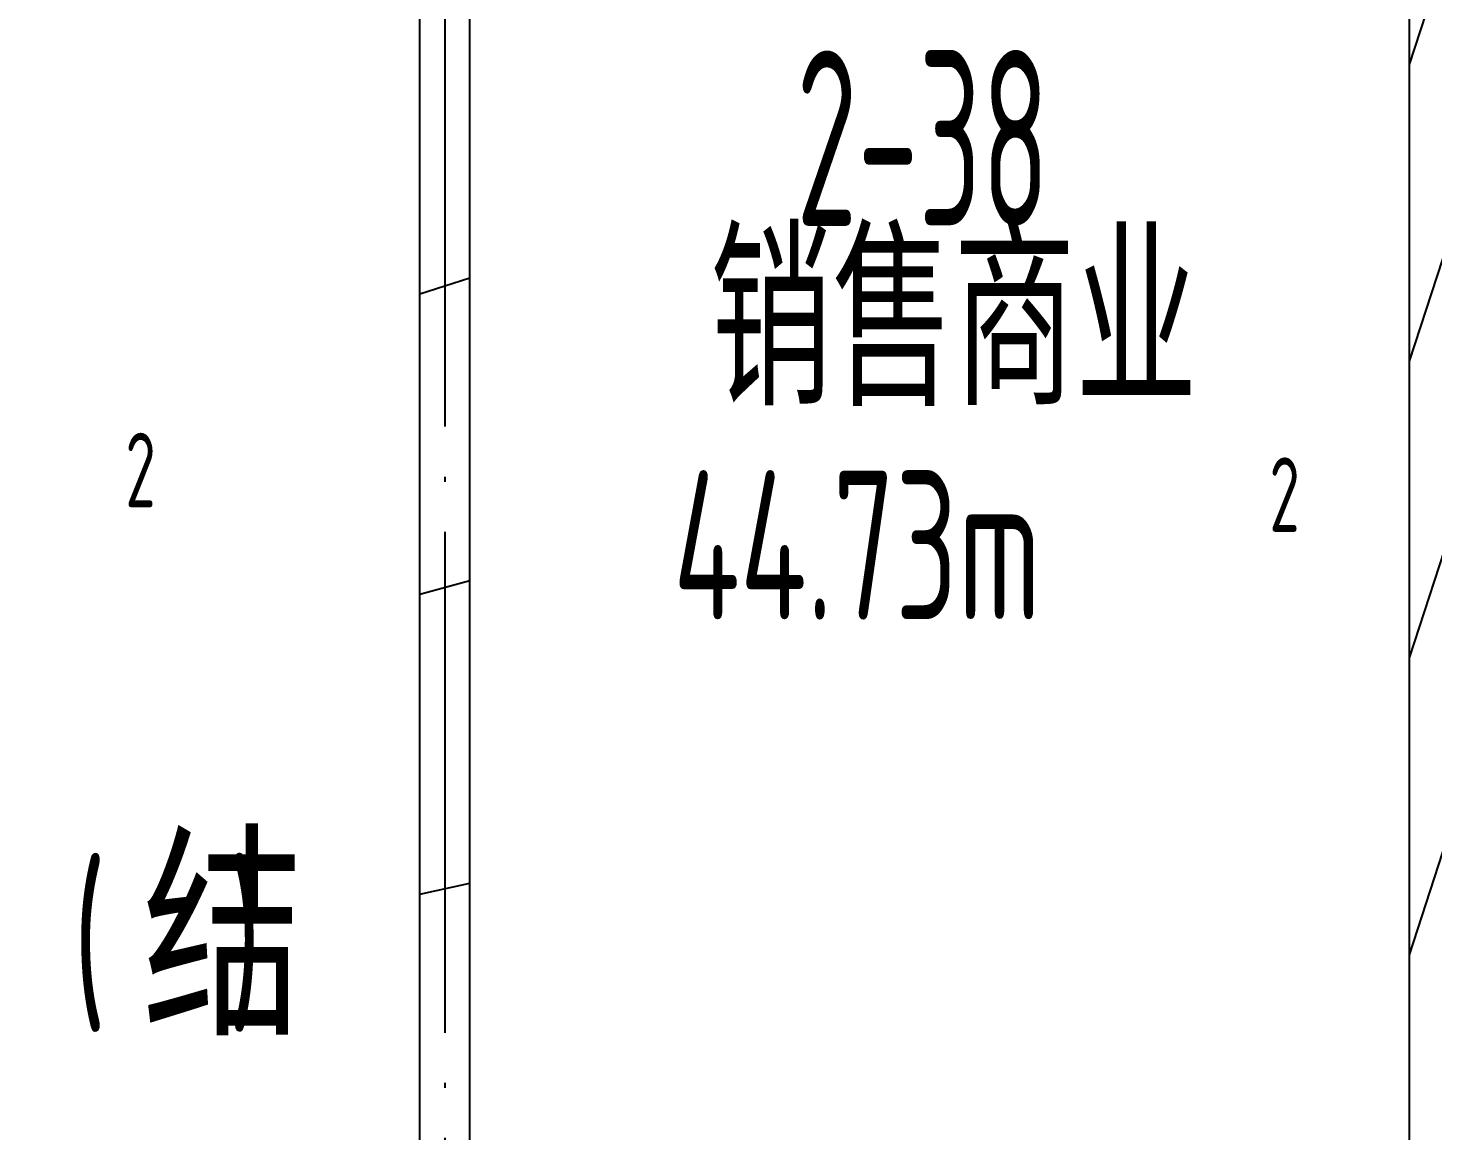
# Model space of a CAD drawing. Header units: inches. Extents: x 0 to 1813292486, y 0 to 3473589894.
# Drawn here: x 600624373 to 600629980, y 3473204499 to 3473208903 of the extents above; entities that cross this region are included whole.
import ezdxf

# ---------------------------------------------------------------- set-up
doc = ezdxf.new("R2010")
doc.units = ezdxf.units.IN
doc.header["$LTSCALE"] = 1000
doc.header["$MEASUREMENT"] = 0
doc.linetypes.add('AX-MALL-GIRD-200$0$DOTE', pattern=[2.4200000000000004, 2, -0.2, 0.02, -0.2])
for name, color, linetype in [('A-Anno-Note', 241, 'Continuous'), ('AX-MALL-DIM-P02$0$A-Detl-Thin', 131, 'Continuous'), ('AX-MALL-GIRD-200$0$A-Grid', 222, 'AX-MALL-GIRD-200$0$DOTE'), ('AX-MALL-P02-200$0$A-Anno-Note', 241, 'Continuous'), ('AX-MALL-WALL-P02$0$A-Anno-Note', 241, 'Continuous'), ('AX-MALL-WALL-P02-QT$0$A-Detl-Patt', 8, 'Continuous'), ('AX-MALL-WALL-P02-QT$0$A-Detl-Thin', 131, 'Continuous'), ('AX-MALL-WALL-P02-QT$0$A-Wall', 2, 'Continuous'), ('AX-MALL-WALL-P02-QT$0$A-Wall-Patt', 13, 'Continuous'), ('AX-MALL-WALL-P02-QT$0$A-Wind', 4, 'Continuous'), ('AX-MALL-WORD-P02$0$A-Anno-Note', 241, 'Continuous'), ('AX-MALL-WORD-P02$0$A-Spac-Iden', 231, 'Continuous'), ('AX-MALL-ZTKD-P02$0$A-Anno-Note', 241, 'Continuous')]:
    doc.layers.add(name, color=color, linetype=linetype)
doc.styles.add('AX-MALL-WORD-P02$0$_TCH_DIM', font='gbenor.shx')
doc.styles.add('AX-MALL-WORD-P02$0$_TCH_SPACE', font='gbenor.shx', dxfattribs={"bigfont": 'gbcbig.shx'})
doc.styles.add('AX-MALL-WORD-P02$0$STANDARD', font='gbenor.shx', dxfattribs={"bigfont": 'gbcbig.shx'})
pattern_1 = [(45, (0, 359.0227), (-353.55353201463, 353.55353201463), [])]

# ---------------------------------------------------------------- blocks, each defined once
blk = doc.blocks.new('AX-MALL-WORD-P02')
at = {"layer": 'AX-MALL-WORD-P02$0$A-Anno-Note'}
for s, height, rotation, style, width, p in [('2-38', 700, 339.5681613092015, 'AX-MALL-WORD-P02$0$STANDARD', 0.6, (600426320.8712213, 3473051573.389095)), ('(', 595, 339.5681613331429, 'AX-MALL-WORD-P02$0$_TCH_DIM', 0.7, (600422512.574266, 3473049620.336226)), ('结', 675.177304964539, 339.5681613331429, 'AX-MALL-WORD-P02$0$_TCH_DIM', 0.7, (600422772.7724081, 3473049523.404783)), (')', 595, 339.5681613331429, 'AX-MALL-WORD-P02$0$_TCH_DIM', 0.7, (600423095.1706067, 3473049403.301994))]:
    blk.add_text(s, height=height, rotation=rotation, dxfattribs=dict(at, style=style, width=width)).set_placement(p)
at = {"layer": 'AX-MALL-WORD-P02$0$A-Anno-Note', "style": 'AX-MALL-WORD-P02$0$STANDARD'}
blk.add_text('销售商业', height=675.177304964539, rotation=339.5681613092015, dxfattribs=at).set_placement((600425747.9418187, 3473051021.742363))
at = {"layer": 'AX-MALL-WORD-P02$0$A-Spac-Iden', "style": 'AX-MALL-WORD-P02$0$_TCH_SPACE', "width": 0.7}
for s, height, p in [('2', 297.5, (600423419.4846681, 3473051455.209072)), ('44.73m', 595, (600425311.6951237, 3473050271.838971)), ('2', 297.5, (600427664.1474041, 3473049768.978883))]:
    blk.add_text(s, height=height, rotation=339.5681613091017, dxfattribs=at).set_placement(p)
blk = doc.blocks.new('AX-MALL-GIRD-200')
at = {"layer": 'AX-MALL-GIRD-200$0$A-Grid'}
blk.add_line((600458372.2544507, 3473141628.349212), (600419642.7155019, 3473037664.622131), dxfattribs=at)
blk = doc.blocks.new('AX-MALL-WALL-P02-QT$0$tj')
at = {"layer": 'AX-MALL-WALL-P02-QT$0$A-Detl-Patt'}
h = blk.add_hatch(dxfattribs=at)
h.set_pattern_fill('STEEL', color=256, scale=100.0000000000001, angle=50.43183869082386)
h.set_pattern_definition([(75.00000000004839, (-14278.19445574284, 156289.8254051208), (-153.3407249234246, 41.08752340989569), []), (75.00000000004839, (-14317.88195610046, 156358.5661673546), (-153.3407249234246, 41.08752340989569), [])])
edge = h.paths.add_edge_path()
edge.add_arc((274302.9537697641, 370915.3693751197), 354853.2281302969, 270.9601093956941, 275.9513128638887)
edge.add_line((311095.3180618286, 17974.67259407043), (323404.2928284407, 17664.898229599))
edge.add_arc((337498.5854798314, -5423.033113246463), 27049.98445535583, 84.4296474408203, 121.40245730350341, ccw=False)
edge.add_line((340124.270958662, 21499.21483898163), (352435.6233639717, 23411.5238032341))
edge.add_line((352435.6233639717, 23411.5238032341), (352460.3320846558, 23263.57286787033))
edge.add_arc((262948.9762239404, 558936.3422532297), 543099.989586636, 279.486523026639, 288.5053300047131)
edge.add_line((435325.042740941, 43917.80823612213), (435185.9318172932, 44187.60760259628))
edge.add_arc((262948.9762341097, 558936.342259489), 542799.9895904897, 279.51816553668203, 288.50044427399206, ccw=False)
edge.add_line((352706.5441896915, 23608.95860147476), (352681.7270303965, 23756.88773488998))
edge.add_line((352681.7270303965, 23756.88773488998), (340117.7681742907, 21803.84383869171))
edge.add_arc((337510.0970116529, -5455.006554111635), 27383.29552171703, 84.53552636432372, 121.2026843873002)
edge.add_line((323323.7129554749, 17967.02113437653), (311085.7617697716, 18275.00808191299))
edge.add_arc((274273.8104503512, 371474.5356685471), 355112.6948552598, 270.96411062040687, 275.9501261722048, ccw=False)
edge.add_line((280248.9759351015, 16412.11376953125), (280248.9759185314, 16111.96136569977))
blk = doc.blocks.new('AX-MALL-WALL-P02-QT')
at = {"layer": 'AX-MALL-WALL-P02-QT$0$A-Wall-Patt'}
h = blk.add_hatch(dxfattribs=at)
h.set_pattern_fill('普通砖', color=256, scale=200, style=0)
h.set_pattern_definition(pattern_1)
h.paths.add_polyline_path([(600422673.2415595, 3473045794.855412), (600422790.4101757, 3473045827.686821), (600426463.5024333, 3473055687.560484), (600426338.5573472, 3473055734.106195), (600426241.1755209, 3473055663.670237), (600422599.5024388, 3473045888.13671)])
h = blk.add_hatch(dxfattribs=at)
h.set_pattern_fill('普通砖', color=256, scale=200, style=0)
h.set_pattern_definition(pattern_1)
h.paths.add_polyline_path([(600426432.4944003, 3473044584.680426), (600426566.1606172, 3473044648.089368), (600430374.4563124, 3473054870.896688), (600430304.0203532, 3473054968.278514), (600430187.0386832, 3473054940.715254), (600426374.7396568, 3473044707.161583)])
at = {"layer": 'AX-MALL-WALL-P02-QT$0$A-Wall'}
for p, q in [((600422790.4101757, 3473045827.686821), (600426463.5024333, 3473055687.560484)), ((600422599.5024388, 3473045888.13671), (600426241.1755209, 3473055663.670237)), ((600426374.7396568, 3473044707.161583), (600430187.0386832, 3473054940.715254))]:
    blk.add_line(p, q, dxfattribs=at)
at = {"layer": 'AX-MALL-WALL-P02-QT$0$A-Detl-Thin', "rotation": 339.5681613091762}
blk.add_blockref('AX-MALL-WALL-P02-QT$0$tj', (600144118.6961328, 3473128496.287411), dxfattribs=at)
at = {"layer": 'AX-MALL-WALL-P02-QT$0$A-Wind'}
blk.add_blockref('AX-MALL-GIRD-200', (0, 0), dxfattribs=at)
blk = doc.blocks.new('AX-MALL-WALL-P02')
at = {"layer": 'AX-MALL-WALL-P02$0$A-Anno-Note'}
blk.add_blockref('AX-MALL-WORD-P02', (0, 0), dxfattribs=at)
blk.add_blockref('AX-MALL-WALL-P02-QT', (0, 0), dxfattribs=at)
blk = doc.blocks.new('AX-MALL-ZTKD-P02')
at = {"layer": 'AX-MALL-ZTKD-P02$0$A-Anno-Note'}
blk.add_blockref('AX-MALL-GIRD-200', (0, 0), dxfattribs=at)
blk = doc.blocks.new('AX-MALL-DIM-P02')
at = {"layer": 'AX-MALL-DIM-P02$0$A-Detl-Thin'}
blk.add_blockref('AX-MALL-ZTKD-P02', (-2.384185791015625e-06, 9.5367431640625e-07), dxfattribs=at)
blk = doc.blocks.new('AX-MALL-P02-200')
at = {"layer": 'AX-MALL-P02-200$0$A-Anno-Note'}
blk.add_blockref('AX-MALL-WALL-P02', (0, 0), dxfattribs=at)
blk.add_blockref('AX-MALL-DIM-P02', (0, 0), dxfattribs=at)

msp = doc.modelspace()

# ---------------------------------------------------------------- block references
at = {"layer": 'A-Anno-Note', "rotation": 20.43183869077545}
msp.add_blockref('AX-MALL-P02-200', (1250392458.527329, 9048125.682563305), dxfattribs=at)

doc.saveas('drawing.dxf')
